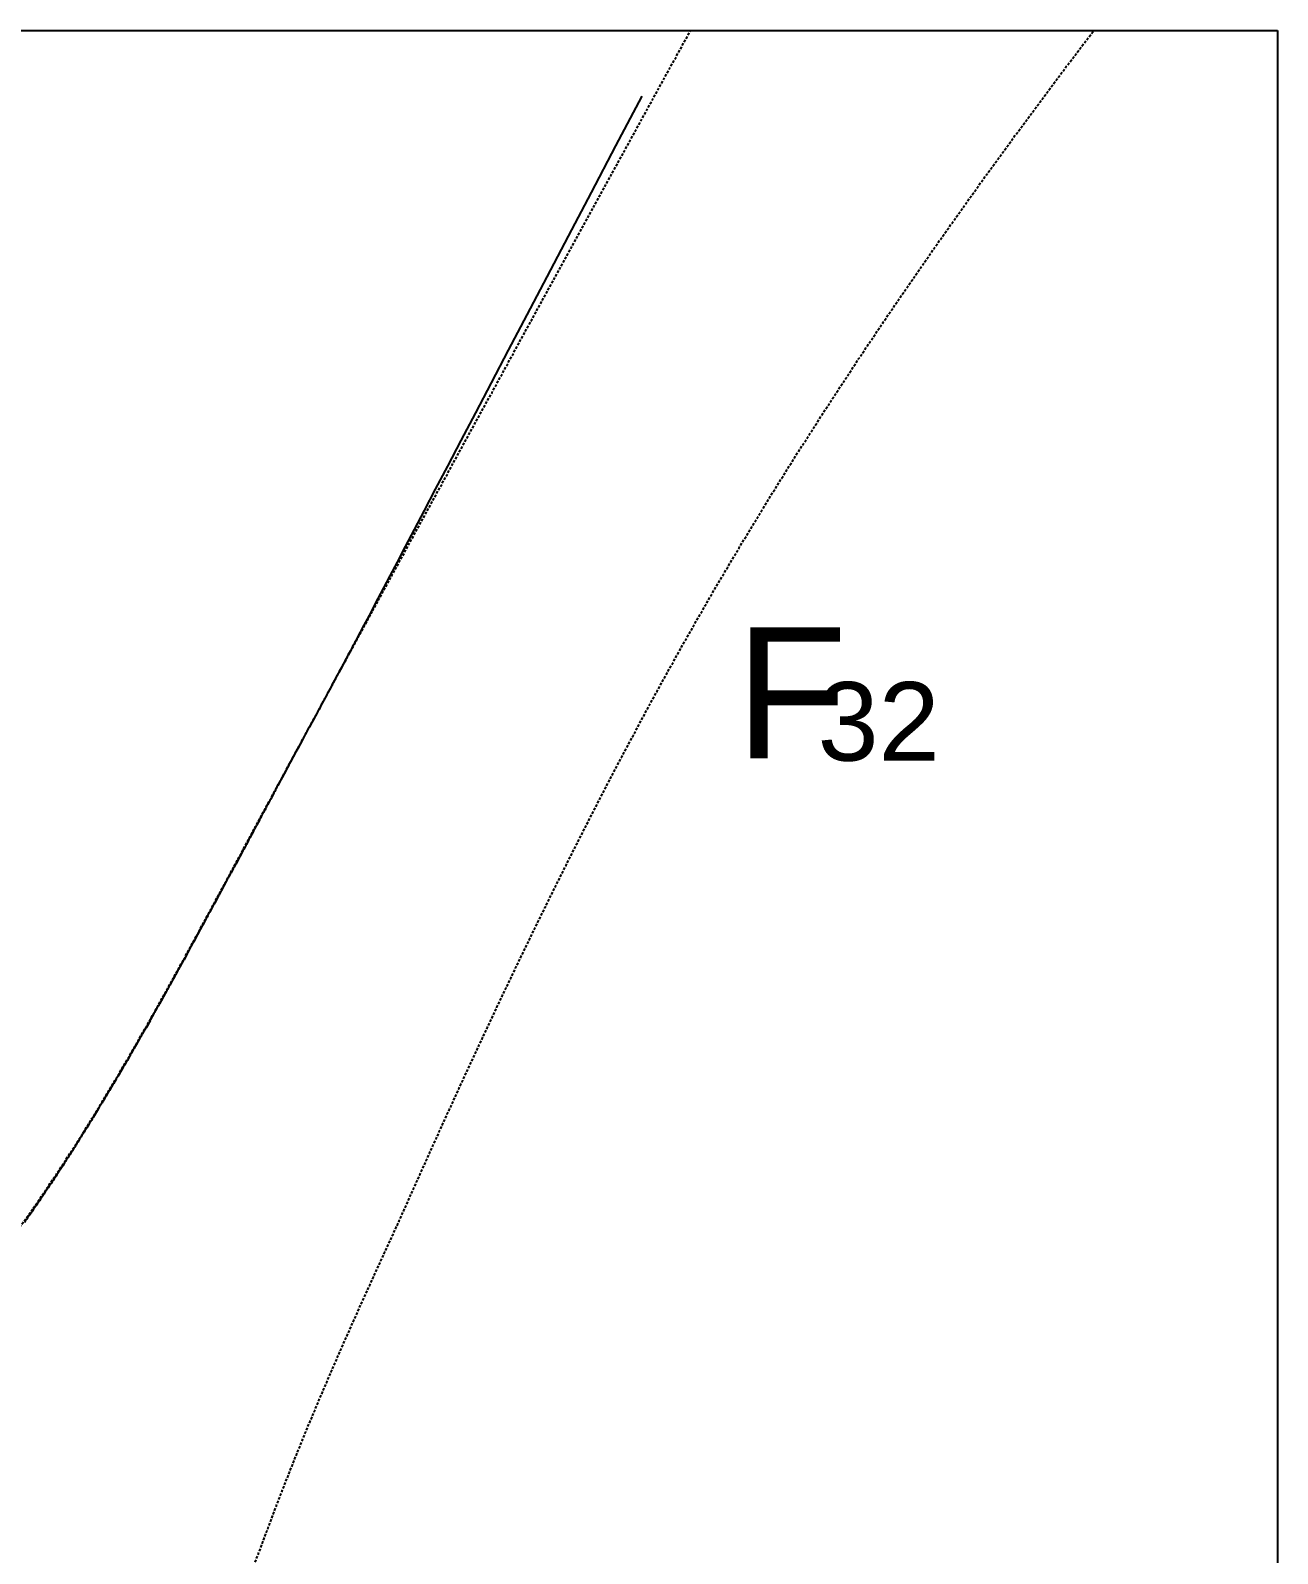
# Model space of a CAD drawing. Header units: millimetres. Extents: x 8544 to 9544, y 59520 to 60350.
# Drawn here: x 9306.5 to 9544.4, y 60059.3 to 60350 of the extents above; entities that cross this region are included whole.
import ezdxf

# ---------------------------------------------------------------- set-up
doc = ezdxf.new("R2010")
doc.units = ezdxf.units.MM
doc.header["$MEASUREMENT"] = 0
doc.linetypes.add('DASHED', pattern=[0.75, 0.5, -0.25])
doc.layers.add('2D faults', color=1, linetype='Continuous', lineweight=50, true_color=0xff0000)
doc.layers.add('Symbols', color=7, linetype='Continuous', lineweight=5, true_color=0x000000)
doc.layers.add('3D faults', color=7, linetype='Continuous', true_color=0x000000)
doc.styles.add('Arial Regular', font='')
doc.styles.get('Arial Regular').set_extended_font_data('Arial')

msp = doc.modelspace()

# ---------------------------------------------------------------- linework, layer by layer
at = {"layer": '2D faults', "linetype": 'Continuous', "lineweight": -2}
msp.add_lwpolyline([(9544.42, 60350), (9544.42, 59520), (8605.22, 59520), (8605.22, 60350)], close=True, dxfattribs=at)
at = {"layer": '2D faults', "linetype": 'DASHED', "lineweight": -2}
msp.add_open_spline([(9371.76, 60239.24), (9392.02, 60276.44), (9412.22, 60313.24), (9432.43, 60350)], degree=3, dxfattribs=at)
for points, knots in [([(9376.42, 60121.91), (9386.61, 60144.74), (9426.16, 60233.47), (9481.59, 60313.57), (9509.36, 60350)], [735.758283, 735.758283, 735.758283, 735.758283, 891.506703, 1029.041492, 1029.041492, 1029.041492, 1029.041492]), ([(9290.52, 60103.91), (9312.69, 60129.73), (9337.51, 60176.16), (9362.24, 60221.75), (9371.76, 60239.24)], [445.723621, 445.723621, 445.723621, 445.723621, 544.47957, 600.132584, 600.132584, 600.132584, 600.132584]), ([(9308.31, 59960.26), (9321.73, 59991.49), (9340.99, 60032.77), (9359.23, 60084.92), (9376.42, 60121.91)], [564.109362, 564.109362, 564.109362, 564.109362, 688.547132, 735.758283, 735.758283, 735.758283, 735.758283])]:
    msp.add_open_spline(points, degree=3, knots=knots, dxfattribs=at)
at = {"layer": '3D faults'}
for p, q in [((9365.37, 60227.65, 760.11), (9364.97, 60226.91, 760.11)), ((9364.01, 60225.13, 760.12), (9363.27, 60223.75, 760.13)), ((9362.23, 60221.83, 760.13), (9361.94, 60221.28, 760.13)), ((9360.18, 60218, 760.13), (9359.88, 60217.45, 760.13)), ((9358.3, 60214.51, 760.14), (9357.82, 60213.61, 760.14)), ((9355.75, 60209.77, 760.08), (9355.52, 60209.33, 760.07)), ((9343.06, 60186.16, 765.71), (9343.05, 60186.14, 765.72)), ((9341.87, 60183.97, 767.13), (9341.63, 60183.53, 767.4)), ((9335.73, 60172.68, 772.62), (9334.97, 60171.29, 773.34)), ((9333.93, 60169.41, 774.31), (9333.58, 60168.77, 774.63)), ((9332.6, 60167, 775.45), (9332.48, 60166.79, 775.55)), ((9328.49, 60159.66, 778.48), (9328.3, 60159.33, 778.58)), ((9327.05, 60157.14, 779.1), (9327.04, 60157.12, 779.11)), ((9324.1, 60152.03, 780.26), (9324.01, 60151.89, 780.3)), ((9322.35, 60149.06, 781.69), (9322.15, 60148.73, 781.9)), ((9315.84, 60138.4, 788.27), (9315.49, 60137.83, 788.54)), ((9317.22, 60140.6, 787.07), (9316.98, 60140.21, 787.29)), ((9312.97, 60133.9, 790.46), (9312.83, 60133.68, 790.58)), ((9308.82, 60127.63, 794.16), (9308.35, 60126.95, 794.58)), ((9309.84, 60129.16, 793.22), (9309.78, 60129.07, 793.28))]:
    msp.add_line(p, q, dxfattribs=at)
at = {"layer": '3D faults', "extrusion": (-0.879778, 0.473309, 0.044383)}
msp.add_arc((-57476.37, 32.91, 20300.57), 173.93, 269.5273, 270.0223, dxfattribs=at)
at = {"layer": '3D faults', "extrusion": (-0.880401, 0.473893, 0.017857)}
msp.add_arc((-57473.08, 431.17, 20309.75), 33.66, 268.0858, 269.5277, dxfattribs=at)
at = {"layer": '3D faults', "extrusion": (-0.879237, 0.473154, 0.055384)}
msp.add_arc((-57475.11, 187.4, 20304.7), 552.41, 270.2174, 270.4273, dxfattribs=at)
at = {"layer": '3D faults', "extrusion": (0.880776, -0.473527, -0.002361)}
msp.add_arc((57475.72, 355.09, -20272.43), 357.19, 89.7054, 90.0562, dxfattribs=at)
at = {"layer": '3D faults', "extrusion": (-0.880777, 0.473531, 0.000115199)}
msp.add_arc((-57471.51, 2231.42, 20270.92), 1473.62, 269.87607, 270.02062, dxfattribs=at)
at = {"layer": '3D faults', "extrusion": (0.880774, -0.473537, 0.000272904)}
msp.add_arc((57464.93, -489.23, -20271.05), 1254.91, 89.75884, 89.91142, dxfattribs=at)
at = {"layer": '3D faults', "extrusion": (0.880651, -0.473497, 0.015941)}
msp.add_arc((57465.44, 884.43, -20257.9), 198.78, 90.4425, 91.2749, dxfattribs=at)
at = {"layer": '3D faults', "extrusion": (0.88061, -0.473547, 0.016707)}
msp.add_arc((57466.32, 782.44, -20260.68), 316.35, 90.402, 90.6691, dxfattribs=at)
at = {"layer": '3D faults', "extrusion": (-0.881195, 0.472734, -0.004349)}
msp.add_arc((-57474.75, 873.92, 20215.64), 26.11, 269.7836, 275.5673, dxfattribs=at)
at = {"layer": '3D faults', "extrusion": (-0.881212, 0.472721, 0.000599201)}
msp.add_arc((-57475.11, 777.88, 20218.51), 30.11, 268.6328, 269.7836, dxfattribs=at)
at = {"layer": '3D faults', "extrusion": (-0.881196, 0.472732, -0.004369)}
msp.add_arc((-57475.41, 880.7, 20215.51), 32.51, 275.5673, 277.5134, dxfattribs=at)
at = {"layer": '3D faults', "extrusion": (-0.879631, 0.475572, 0.008963)}
msp.add_arc((-57410.25, 608.06, 20411.23), 31.31, 284.7318, 287.0754, dxfattribs=at)
at = {"layer": '3D faults', "extrusion": (-0.880981, 0.47315, -0.000807942)}
msp.add_arc((-57467.4, 820.07, 20245.39), 43.96, 277.5134, 278.6662, dxfattribs=at)
at = {"layer": '3D faults', "extrusion": (0.882261, -0.470746, 0.003788)}
msp.add_arc((57504.96, 826.41, -20086.46), 12.49, 80.0968, 82.3149, dxfattribs=at)
at = {"layer": '3D faults', "extrusion": (0.882404, -0.470459, 0.005628)}
msp.add_arc((57511.7, 864.95, -20066.41), 10.77, 74.239, 80.0967, dxfattribs=at)
at = {"layer": '3D faults', "extrusion": (0.882024, -0.471198, 0.002683)}
msp.add_arc((57490.1, 788.62, -20116.7), 28.81, 71.9972, 74.2392, dxfattribs=at)
at = {"layer": '3D faults', "extrusion": (-0.882432, 0.469912, -0.022287)}
msp.add_arc((-57523.14, 1219.58, 20020.54), 10.31, 285.9878, 288.148, dxfattribs=at)
at = {"layer": '3D faults', "extrusion": (-0.851759, 0.515929, 0.091235)}
msp.add_arc((-56358.93, -1282.84, 23163.64), 80.77, 297.242, 298.0307, dxfattribs=at)
at = {"layer": '3D faults', "extrusion": (0.880073, -0.47482, 0.004207)}
msp.add_arc((57389.24, 830.5, -20351.81), 25.87, 66.2264, 67.4546, dxfattribs=at)
at = {"layer": '3D faults', "extrusion": (-0.886131, 0.460991, -0.047527)}
msp.add_arc((-57701.26, 1714.47, 19429.66), 19.74, 290.8137, 292.6395, dxfattribs=at)
at = {"layer": '3D faults', "extrusion": (-0.868268, 0.493541, 0.050272)}
msp.add_arc((-57025.37, -66.45, 21630.6), 268.22, 290.5093, 290.8166, dxfattribs=at)
at = {"layer": '3D faults', "extrusion": (-0.870406, 0.311071, -0.381613)}
msp.add_arc((-59960.49, 5451.61, 10297.38), 396.57, 292.0237, 292.2448, dxfattribs=at)
at = {"layer": '3D faults', "extrusion": (-0.60813, -0.074189, -0.790363)}
msp.add_arc((-59179.82, -11972.27, -10752.16), 862.52, 312.17621, 312.30247, dxfattribs=at)
at = {"layer": '3D faults', "extrusion": (-0.880619, 0.4736, -0.014614)}
msp.add_arc((-57451.57, 1141.47, 20265.27), 80.49, 292.6151, 294.2914, dxfattribs=at)
at = {"layer": '3D faults', "extrusion": (0.715068, -0.588413, -0.377424)}
msp.add_arc((52055.32, -11674.24, -29022.29), 760.59, 63.5234, 63.70082, dxfattribs=at)
at = {"layer": '3D faults', "extrusion": (0.748175, -0.566795, -0.344933)}
msp.add_arc((53477.48, -9517.14, -27387.4), 302.3, 67.8277, 68.2617, dxfattribs=at)
at = {"layer": '3D faults', "extrusion": (0.777125, -0.559636, -0.287896)}
msp.add_arc((54164.63, -7474.06, -26642.26), 297.05, 67.573, 68.0978, dxfattribs=at)
at = {"layer": '3D faults', "extrusion": (0.867918, -0.496419, -0.016944)}
msp.add_arc((56849.38, 393.36, -21781.23), 16.39, 68.1706, 72.9956, dxfattribs=at)
at = {"layer": '3D faults', "extrusion": (-0.881622, 0.467478, -0.064861)}
msp.add_arc((-57537.54, 2106.72, 19848.63), 40.15, 290.3877, 291.383, dxfattribs=at)
at = {"layer": '3D faults', "extrusion": (0.864998, -0.500807, -0.031157)}
msp.add_arc((56729.65, 61.62, -22083.53), 29.85, 75.901, 80.8348, dxfattribs=at)
at = {"layer": '3D faults', "extrusion": (0.863157, -0.503111, -0.042887)}
msp.add_arc((56663.55, -210.16, -22248.39), 35.5, 72.5569, 75.1471, dxfattribs=at)
at = {"layer": '3D faults', "extrusion": (-0.868574, 0.494073, -0.038346)}
msp.add_arc((-56902.28, 1632.55, 21590.89), 24.26, 280.0081, 284.0325, dxfattribs=at)
at = {"layer": '3D faults', "extrusion": (-0.869728, 0.489079, -0.066139)}
msp.add_arc((-57011.24, 2232.05, 21258.08), 42.36, 278.1512, 280.0228, dxfattribs=at)
at = {"layer": '3D faults', "extrusion": (-0.894806, 0.376218, -0.240378)}
msp.add_arc((-59194.48, 4527.56, 14099.58), 266.65, 300.2091, 300.6075, dxfattribs=at)
at = {"layer": '3D faults', "extrusion": (-0.870877, 0.489505, -0.044246)}
msp.add_arc((-57011.74, 1743.78, 21290.05), 20.99, 296.8145, 298.8497, dxfattribs=at)
at = {"layer": '3D faults', "extrusion": (0.852434, -0.522774, -0.008019)}
msp.add_arc((56135.22, 582.27, -23503.94), 16.09, 57.8995, 62.6083, dxfattribs=at)
at = {"layer": '3D faults', "extrusion": (0.826548, -0.556024, -0.087493)}
msp.add_arc((55072.39, -1540.89, -25807.34), 70.38, 62.2404, 63.5856, dxfattribs=at)
at = {"layer": '3D faults', "extrusion": (-0.865118, 0.474347, -0.162991)}
msp.add_arc((-57235.44, 4227.14, 20338.68), 72.5, 292.291, 294.4154, dxfattribs=at)
at = {"layer": '3D faults', "extrusion": (-0.731323, 0.105611, -0.673805)}
msp.add_arc((-61042.29, 449.04, -992.63), 344.69, 304.4377, 304.7568, dxfattribs=at)
at = {"layer": '3D faults', "extrusion": (-0.86678, 0.460973, -0.190252)}
msp.add_arc((-57503.67, 4667.38, 19497.4), 92.06, 296.5452, 298.4235, dxfattribs=at)
at = {"layer": '3D faults', "extrusion": (-0.858645, 0.499422, -0.115353)}
msp.add_arc((-56684.77, 3395.78, 21944.46), 55.98, 295.0924, 296.2117, dxfattribs=at)
at = {"layer": '3D faults', "extrusion": (0.766604, -0.620029, -0.166983)}
msp.add_arc((52558.07, -4413.35, -30277.3), 102.12, 61.9477, 63.0397, dxfattribs=at)
at = {"layer": '3D faults', "extrusion": (0.753867, -0.630712, -0.184083)}
msp.add_arc((52050.01, -5078.8, -31051.78), 81.53, 63.6898, 64.2072, dxfattribs=at)
at = {"layer": '3D faults'}
for points in [[(9423.11, 60337.49, 748.25), (9368.19, 60232.89, 760.22), (9368.17, 60232.86, 760.22), (9368.15, 60232.83, 760.22)], [(9368.15, 60232.83, 760.22), (9367.53, 60231.67, 760.21), (9367.1, 60230.88, 760.17), (9366.48, 60229.72, 760.13)], [(9355.52, 60209.33, 760.07), (9355.14, 60208.63, 760.04), (9354.05, 60206.59, 759.91), (9353.67, 60205.9, 759.89)], [(9351.21, 60201.31, 760.25), (9350.8, 60200.54, 760.39), (9350.6, 60200.16, 760.47), (9350.19, 60199.41, 760.69)], [(9349.61, 60198.33, 761.04), (9349.06, 60197.31, 761.39), (9348.7, 60196.64, 761.68), (9348.16, 60195.63, 762.05)], [(9346.92, 60193.32, 762.69), (9346.43, 60192.38, 762.84), (9346.13, 60191.83, 762.87), (9345.64, 60190.92, 763.17)], [(9345.46, 60190.59, 763.28), (9345.07, 60189.87, 763.55), (9344.67, 60189.14, 763.93), (9344.31, 60188.47, 764.32)], [(9343.05, 60186.14, 765.72), (9342.52, 60185.18, 766.38), (9342.41, 60184.97, 766.53), (9341.87, 60183.97, 767.13)], [(9343.84, 60187.6, 764.84), (9343.55, 60187.07, 765.16), (9343.34, 60186.68, 765.36), (9343.06, 60186.16, 765.71)], [(9341.63, 60183.53, 767.4), (9341.26, 60182.85, 767.81), (9340.91, 60182.2, 768.18), (9340.52, 60181.49, 768.54)], [(9340.28, 60181.04, 768.76), (9339.95, 60180.42, 769.05), (9339.54, 60179.68, 769.36), (9339.21, 60179.05, 769.62)], [(9333.58, 60168.77, 774.63), (9333.14, 60167.98, 775.03), (9333.04, 60167.8, 775.1), (9332.6, 60167, 775.45)], [(9327.04, 60157.12, 779.11), (9326.76, 60156.63, 779.2), (9326.52, 60156.22, 779.25), (9326.25, 60155.74, 779.33)], [(9324.73, 60153.11, 779.91), (9324.57, 60152.83, 779.99), (9324.26, 60152.31, 780.17), (9324.1, 60152.03, 780.26)], [(9324.01, 60151.89, 780.3), (9323.53, 60151.05, 780.57), (9323.14, 60150.39, 780.89), (9322.68, 60149.63, 781.35)], [(9321.33, 60147.35, 782.81), (9321.09, 60146.96, 783.07), (9320.7, 60146.3, 783.5), (9320.47, 60145.92, 783.77)], [(9320.47, 60145.92, 783.77), (9320.22, 60145.52, 784.05), (9320.22, 60145.52, 784.07), (9319.98, 60145.12, 784.36)], [(9318.62, 60142.88, 785.77), (9318.11, 60142.05, 786.25), (9317.74, 60141.44, 786.6), (9317.22, 60140.6, 787.07)], [(9315.49, 60137.83, 788.54), (9315.09, 60137.2, 788.83), (9314.71, 60136.61, 789.11), (9314.31, 60135.98, 789.41)], [(9308.35, 60126.95, 794.58), (9307.83, 60126.18, 795.05), (9307.38, 60125.52, 795.46), (9306.84, 60124.76, 795.92)], [(9306.47, 60124.21, 796.23), (9306.09, 60123.67, 796.55), (9305.69, 60123.1, 796.86), (9305.3, 60122.55, 797.17)]]:
    msp.add_open_spline(points, degree=3, dxfattribs=at)
msp.add_open_spline([(9316.98, 60140.21, 787.29), (9316.79, 60139.91, 787.46), (9316.61, 60139.62, 787.65), (9316.26, 60139.06, 787.96), (9316.01, 60138.67, 788.15), (9315.84, 60138.4, 788.27)], degree=3, knots=[111.506672, 111.506672, 111.506672, 111.506672, 112.768933, 112.768933, 113.860913, 113.860913, 113.860913, 113.860913], dxfattribs=at)

# ---------------------------------------------------------------- texts
at = {"layer": 'Symbols', "lineweight": -2, "attachment_point": 7, "style": 'Arial Regular'}
for s, insert, char_height, width in [('F', (9440.98, 60211.11), 25, 89.4022), ('32', (9456.65, 60210.44), 15, 74.1848)]:
    msp.add_mtext(s, dxfattribs=dict(at, insert=insert, char_height=char_height, width=width))

doc.saveas('drawing.dxf')
